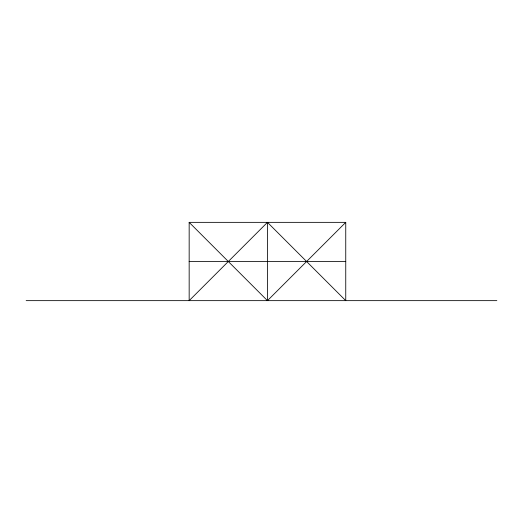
<?xml version="1.0" encoding="UTF-8"?>
<svg xmlns="http://www.w3.org/2000/svg" width="523" height="523" viewBox="0 0 523 523"><rect width="100%" height="100%" fill="white"/><g stroke="black" fill="none" stroke-linecap="round" stroke-linejoin="round"><path stroke-width="0.78" d="M267.456 222.353L189.163 300.647L189.163 222.353L345.749 222.353L345.749 300.647L267.456 222.353L267.456 300.647L345.749 222.353M189.163 261.5L345.749 261.5M26.15 300.647L496.85 300.647M189.163 222.353L267.456 300.647"/></g></svg>
